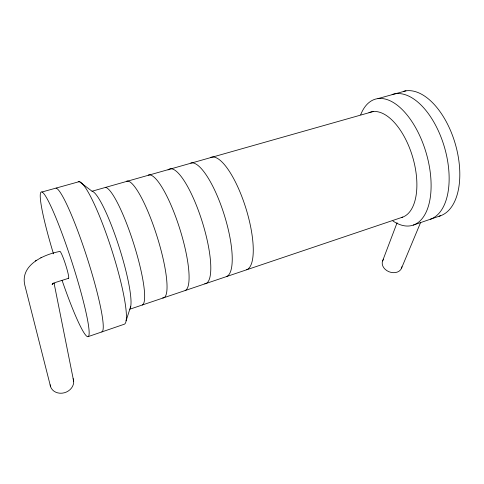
<?xml version="1.0" encoding="UTF-8"?>
<svg xmlns="http://www.w3.org/2000/svg" width="484" height="484" viewBox="0 0 484 484"><rect width="100%" height="100%" fill="white"/><g stroke="black" fill="none" stroke-linecap="round" stroke-linejoin="round"><path stroke-width="0.73" d="M126.082 320.801L130.753 306.305M382.602 260.93L397.086 222.755M401.599 268.027L420.523 222.713M52.695 283.455L52.103 284.574L53.397 283.279L52.326 284.041L56.132 282.239L68.631 278.282M68.226 278.209A14.199 1.41 72.1 0 0 65.673 264.899A14.199 1.41 72.1 0 0 59.683 251.468C43.741 254.53 19.995 264.881 24.817 285.167L50.602 386.77M35.344 260.937L36.5 260.277M40.862 257.73L41.322 257.47M88.1 336.64L124.2 324.256A74.881 10.872 72.2 0 0 111.278 248.498A74.881 10.872 72.2 0 0 78.172 181.772M413.318 225.09L440.434 215.791M129.797 309.216L402.773 217.092M41.951 192.009L79.328 181.621L92.039 191.228L373.2 111.544M377.992 98.597L405.937 90.829M53.954 282.602L73.689 381.313M210.298 157.59A59.018 17.968 72.7 0 1 245.17 205.99A59.018 17.968 72.7 0 1 246.683 269.769M190.769 162.999A59.544 16.619 72.6 0 1 224.116 214.46A59.544 16.619 72.6 0 1 226.542 276.564M168.045 169.975A60.076 15.216 72.6 0 1 201.671 220.002A60.076 15.216 72.6 0 1 204.756 283.781M148.249 175.057A60.627 13.758 72.5 0 1 179.449 227.74A60.627 13.758 72.5 0 1 185.178 290.527M126.548 181.204A61.178 12.245 72.4 0 1 157.5 237.874A61.178 12.245 72.4 0 1 162.654 297.902M105.597 187.387A61.746 10.672 72.3 0 1 134.165 245.176A61.746 10.672 72.3 0 1 142.284 305.005M92.039 191.228A62.091 9.698 72.3 0 1 118.429 244.922A62.091 9.698 72.3 0 1 130.257 308.054M56.102 188.076A75.589 8.833 72.1 0 1 87.804 259.944A75.589 8.833 72.1 0 1 101.767 331.951M53.476 253.828A76.018 7.569 72.1 0 1 49.065 202.463A76.018 7.569 72.1 0 1 88.112 323.058A76.018 7.569 72.1 0 1 62.061 280.327M392.113 94.519A65.243 34.697 73.7 0 1 443.991 145.672A65.243 34.697 73.7 0 1 430.349 219.252M403.825 91.246A64.929 35.356 73.8 0 1 455.553 144.831A64.929 35.356 73.8 0 1 439.079 216.209M368.983 112.651A54.94 27.534 73.5 0 1 412.235 155.636A54.94 27.534 73.5 0 1 401.411 217.528M360.683 114.768A65.776 33.571 73.6 0 1 405.586 113.189A65.776 33.571 73.6 0 1 430.554 195.476A65.776 33.571 73.6 0 1 392.911 220.976M73.138 378.7A11.973 10.255 -18.8 0 1 64.281 392.79A11.973 10.255 -18.8 0 1 50.148 384.798M401.92 266.69A10.14 7.835 20.5 0 1 388.936 271.718A10.14 7.835 20.5 0 1 383.649 259.164"/></g></svg>
